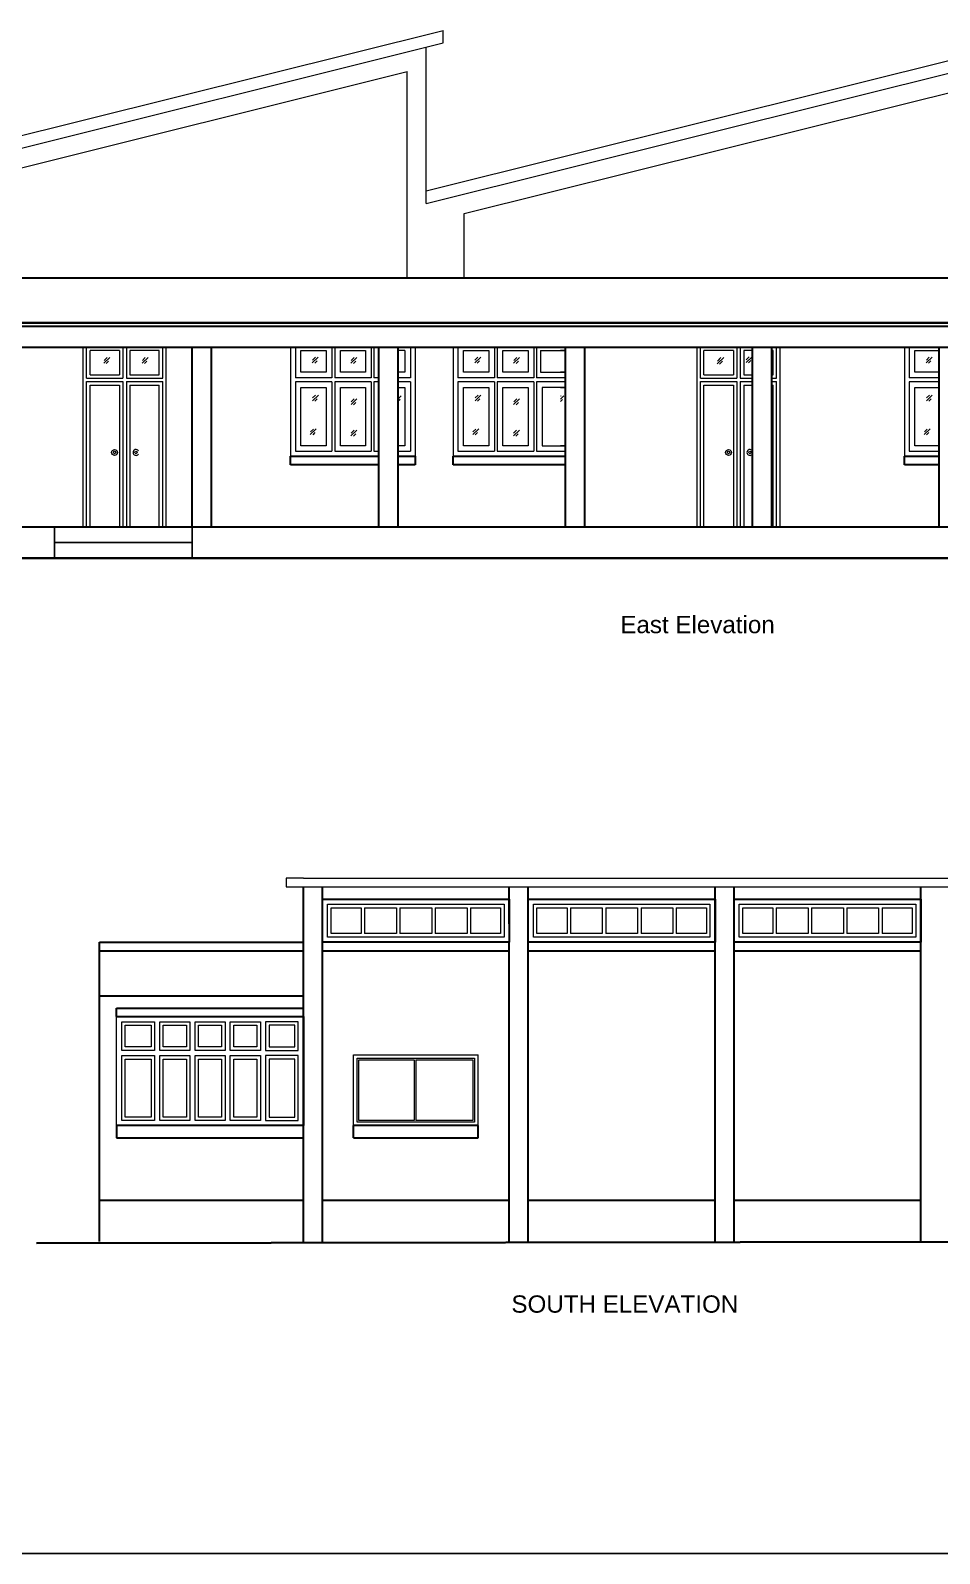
# Model space of a CAD drawing. Header units: inches. Extents: x -6800 to 96653, y -25814 to 17379.
# Drawn here: x 77268 to 77793, y -6920 to -6040 of the extents above; entities that cross this region are included whole.
import ezdxf

# ---------------------------------------------------------------- set-up
doc = ezdxf.new("R2010")
doc.units = ezdxf.units.IN
doc.header["$MEASUREMENT"] = 0
for name, color, linetype, lineweight in [('Column', 101, 'Continuous', 30), ('Door ele', 20, 'Continuous', 15), ('ele back', 51, 'Continuous', 15), ('ele front', 30, 'Continuous', 30), ('furniture', 44, 'Continuous', 15), ('Ground level', 210, 'Continuous', 35), ('text', 31, 'Continuous', 13), ('Win ele', 211, 'Continuous', 15)]:
    doc.layers.add(name, color=color, linetype=linetype, lineweight=lineweight)
doc.styles.get("Standard").update_dxf_attribs({"font": 'arial.ttf'})

msp = doc.modelspace()

# ---------------------------------------------------------------- linework, layer by layer
at = {"lineweight": 25, "transparency": 33554651}
for p, q in [((77104.18, -6182.56), (78221.18, -6182.56)), ((77577.18, -6224.56), (77574.18, -6224.56)), ((77281.63, -6326.56), (77281.63, -6344.56)), ((77372.18, -6326.56), (77361.18, -6326.56)), ((77361.18, -6344.56), (77361.18, -6326.56)), ((77480.18, -6326.56), (77469.18, -6326.56)), ((77588.18, -6326.56), (77577.18, -6326.56)), ((77696.18, -6326.56), (77685.18, -6326.56)), ((77804.18, -6326.56), (77793.18, -6326.56)), ((77361.18, -6335.56), (77281.63, -6335.56)), ((77281.63, -6344.56), (77361.18, -6344.56))]:
    msp.add_line(p, q, dxfattribs=at)
at = {"lineweight": 25, "transparency": 33554636}
for p, q in [((77418.18, -6285.56), (77469.18, -6285.56)), ((77480.18, -6285.56), (77490.18, -6285.56)), ((77512.18, -6285.56), (77563.18, -6285.56)), ((77574.18, -6285.56), (77577.18, -6285.56)), ((77773.18, -6285.56), (77793.18, -6285.56)), ((77773.18, -6285.56), (77793.18, -6285.56)), ((77773.18, -6285.56), (77793.18, -6285.56)), ((77577.18, -6290.56), (77574.18, -6290.56))]:
    msp.add_line(p, q, dxfattribs=at)
at = {"lineweight": 25, "transparency": 33554648}
msp.add_line((77512.18, -6326.56), (77490.18, -6326.56), dxfattribs=at)
at = {"transparency": 33554651}
msp.add_line((79092.93, -6919.95), (76716.93, -6919.95), dxfattribs=at)
at = {"layer": 'Column', "transparency": 33554687}
for p, q in [((77361.18, -6326.56), (77361.18, -6222.56)), ((77372.18, -6222.56), (77372.18, -6326.56)), ((77469.18, -6326.56), (77469.18, -6222.56)), ((77480.18, -6222.56), (77480.18, -6326.56)), ((77577.18, -6326.56), (77577.18, -6222.56)), ((77588.18, -6222.56), (77588.18, -6326.56)), ((77685.18, -6326.56), (77685.18, -6222.56)), ((77696.18, -6222.56), (77696.18, -6326.56)), ((77793.18, -6326.56), (77793.18, -6222.56)), ((77425.57, -6609.62), (77425.57, -6534.62)), ((77436.57, -6556.03), (77436.57, -6534.62)), ((77544.57, -6556.03), (77544.57, -6534.62)), ((77555.57, -6739.62), (77555.57, -6534.62)), ((77663.57, -6733.62), (77663.57, -6534.62)), ((77663.57, -6739.62), (77663.57, -6534.62)), ((77674.57, -6739.62), (77674.57, -6534.62)), ((77782.57, -6739.62), (77782.57, -6534.62)), ((77436.57, -6556.03), (77436.57, -6541.62)), ((77544.57, -6541.62), (77544.57, -6556.03)), ((77555.57, -6556.03), (77555.57, -6541.62)), ((77663.57, -6541.62), (77663.57, -6556.03)), ((77674.57, -6556.03), (77674.57, -6541.62)), ((77782.57, -6541.62), (77782.57, -6556.03)), ((77436.57, -6566.62), (77436.57, -6556.03)), ((77544.57, -6556.03), (77544.57, -6566.62)), ((77663.57, -6556.03), (77663.57, -6566.62)), ((77674.57, -6566.62), (77674.57, -6556.03)), ((77782.57, -6556.03), (77782.57, -6566.62)), ((77436.57, -6739.62), (77436.57, -6566.03)), ((77544.57, -6739.62), (77544.57, -6566.03)), ((77425.57, -6739.62), (77425.57, -6609.62)), ((77425.57, -6609.62), (77425.57, -6672.62))]:
    msp.add_line(p, q, dxfattribs=at)
at = {"layer": 'Door ele', "transparency": 33554651}
for q in [(77298.18, -6222.56), (77298.18, -6224.56)]:
    msp.add_line((77298.18, -6326.56), q, dxfattribs=at)
at = {"layer": 'Door ele', "transparency": 33554564}
for p, q in [((77300.18, -6240.56), (77300.18, -6222.56)), ((77321.18, -6222.56), (77300.18, -6222.56)), ((77321.18, -6222.56), (77321.18, -6240.56)), ((77323.18, -6222.56), (77323.18, -6240.56)), ((77344.18, -6222.56), (77323.18, -6222.56)), ((77344.18, -6240.56), (77344.18, -6222.56)), ((77346.18, -6326.56), (77346.18, -6222.56)), ((77653.18, -6326.56), (77653.18, -6222.56)), ((77655.18, -6240.56), (77655.18, -6222.56)), ((77676.18, -6222.56), (77655.18, -6222.56)), ((77676.18, -6222.56), (77676.18, -6240.56)), ((77678.18, -6222.56), (77678.18, -6240.56)), ((77685.18, -6222.56), (77678.18, -6222.56)), ((77699.18, -6222.56), (77696.18, -6222.56)), ((77699.18, -6240.56), (77699.18, -6222.56)), ((77701.18, -6326.56), (77701.18, -6222.56)), ((77302.18, -6238.56), (77302.18, -6224.56)), ((77319.18, -6224.56), (77302.18, -6224.56)), ((77313.59, -6228.66), (77310.17, -6231.93)), ((77311.99, -6228.69), (77310.28, -6230.33)), ((77312.94, -6230.79), (77311.59, -6232.07)), ((77319.18, -6224.56), (77319.18, -6238.56)), ((77325.18, -6224.56), (77325.18, -6238.56)), ((77342.18, -6224.56), (77325.18, -6224.56)), ((77335.74, -6228.58), (77332.32, -6231.85)), ((77334.13, -6228.61), (77332.42, -6230.25)), ((77335.08, -6230.72), (77333.74, -6232)), ((77342.18, -6238.56), (77342.18, -6224.56)), ((77346.18, -6326.56), (77346.18, -6224.56)), ((77657.18, -6238.56), (77657.18, -6224.56)), ((77674.18, -6224.56), (77657.18, -6224.56)), ((77668.21, -6228.99), (77664.78, -6232.26)), ((77666.6, -6229.02), (77664.89, -6230.65)), ((77668.59, -6228.66), (77665.17, -6231.93)), ((77666.99, -6228.69), (77665.28, -6230.33)), ((77667.55, -6231.12), (77666.21, -6232.4)), ((77667.94, -6230.79), (77666.59, -6232.07)), ((77674.18, -6224.56), (77674.18, -6238.56)), ((77680.18, -6224.56), (77680.18, -6238.56)), ((77685.18, -6224.56), (77680.18, -6224.56)), ((77684.95, -6228.22), (77681.52, -6231.49)), ((77683.34, -6228.25), (77681.63, -6229.88)), ((77684.29, -6230.35), (77682.95, -6231.63)), ((77697.18, -6224.56), (77696.18, -6224.56)), ((77697.18, -6238.56), (77697.18, -6224.56)), ((77300.18, -6240.56), (77321.18, -6240.56)), ((77302.18, -6238.56), (77319.18, -6238.56)), ((77323.18, -6240.56), (77344.18, -6240.56)), ((77325.18, -6238.56), (77342.18, -6238.56)), ((77341.18, -6238.56), (77342.18, -6238.56)), ((77341.18, -6240.56), (77344.18, -6240.56)), ((77655.18, -6240.56), (77676.18, -6240.56)), ((77657.18, -6238.56), (77674.18, -6238.56)), ((77678.18, -6240.56), (77685.18, -6240.56)), ((77680.18, -6238.56), (77685.18, -6238.56)), ((77696.18, -6238.56), (77697.18, -6238.56)), ((77696.18, -6240.56), (77699.18, -6240.56)), ((77300.18, -6326.56), (77300.18, -6242.56)), ((77300.18, -6242.56), (77321.18, -6242.56)), ((77302.18, -6326.56), (77302.18, -6244.56)), ((77302.18, -6244.56), (77319.18, -6244.56)), ((77319.18, -6244.56), (77319.18, -6326.56)), ((77321.18, -6242.56), (77321.18, -6326.56)), ((77323.18, -6242.56), (77323.18, -6326.56)), ((77323.18, -6242.56), (77344.18, -6242.56)), ((77325.18, -6244.56), (77325.18, -6326.56)), ((77325.18, -6244.56), (77342.18, -6244.56)), ((77341.18, -6242.56), (77344.18, -6242.56)), ((77341.18, -6244.56), (77342.18, -6244.56)), ((77342.18, -6326.56), (77342.18, -6244.56)), ((77344.18, -6326.56), (77344.18, -6242.56)), ((77655.18, -6326.56), (77655.18, -6242.56)), ((77655.18, -6242.56), (77676.18, -6242.56)), ((77657.18, -6326.56), (77657.18, -6244.56)), ((77657.18, -6244.56), (77674.18, -6244.56)), ((77674.18, -6244.56), (77674.18, -6326.56)), ((77676.18, -6242.56), (77676.18, -6326.56)), ((77678.18, -6242.56), (77678.18, -6326.56)), ((77678.18, -6242.56), (77685.18, -6242.56)), ((77680.18, -6244.56), (77680.18, -6326.56)), ((77680.18, -6244.56), (77685.18, -6244.56)), ((77696.18, -6242.56), (77699.18, -6242.56)), ((77696.18, -6244.56), (77697.18, -6244.56)), ((77697.18, -6326.56), (77697.18, -6244.56)), ((77699.18, -6326.56), (77699.18, -6242.56))]:
    msp.add_line(p, q, dxfattribs=at)
for centre, radius in [((77316.37, -6283.49), 1.71), ((77316.37, -6283.49), 0.709), ((77328.75, -6283.49), 0.709), ((77671.37, -6283.49), 1.71), ((77671.37, -6283.49), 0.709), ((77683.75, -6283.49), 0.709)]:
    msp.add_circle(centre, radius, dxfattribs=at)
for centre in [(77328.75, -6283.49), (77683.75, -6283.49)]:
    msp.add_arc(centre, 1.71, 33.20462, 326.79538, dxfattribs=at)
at = {"layer": 'ele back', "transparency": 33554623}
for p, q in [((77124.48, -6134.77), (77506.29, -6039.57)), ((77124.48, -6141.98), (77506.29, -6046.79)), ((77496.52, -6132.35), (77868.62, -6039.57)), ((77496.52, -6139.56), (77868.62, -6046.79)), ((77506.29, -6046.79), (77506.29, -6039.57)), ((77496.52, -6139.56), (77496.52, -6049.22)), ((77156.18, -6145.41), (77485.52, -6063.3)), ((77485.52, -6182.56), (77485.52, -6063.3)), ((77518.52, -6145.41), (77847.85, -6063.3)), ((77518.52, -6182.56), (77518.52, -6145.41))]:
    msp.add_line(p, q, dxfattribs=at)
at = {"layer": 'ele back', "transparency": 33554641}
for p, q in [((77425.57, -6529.62), (77415.57, -6529.62)), ((77415.57, -6529.62), (77415.57, -6534.62)), ((77425.57, -6529.62), (77912.57, -6529.62)), ((77415.57, -6534.62), (77425.57, -6534.62)), ((77425.57, -6534.62), (77912.57, -6534.62)), ((77425.57, -6534.62), (77912.57, -6534.62)), ((77436.57, -6534.62), (77544.57, -6534.62)), ((77555.57, -6534.62), (77663.57, -6534.62)), ((77674.57, -6534.62), (77782.57, -6534.62)), ((77436.57, -6541.62), (77544.57, -6541.62)), ((77555.57, -6541.62), (77663.57, -6541.62)), ((77555.57, -6541.62), (77663.57, -6541.62)), ((77674.57, -6541.62), (77782.57, -6541.62)), ((77674.57, -6541.62), (77782.57, -6541.62)), ((77436.57, -6566.62), (77544.57, -6566.62)), ((77436.57, -6566.62), (77544.57, -6566.62)), ((77555.57, -6566.62), (77663.57, -6566.62)), ((77555.57, -6566.62), (77663.57, -6566.62)), ((77555.57, -6566.62), (77663.57, -6566.62)), ((77674.57, -6566.62), (77782.57, -6566.62)), ((77674.57, -6566.62), (77782.57, -6566.62)), ((77674.57, -6566.62), (77782.57, -6566.62)), ((77317.57, -6609.62), (77425.57, -6609.62)), ((77454.57, -6631.62), (77526.57, -6631.62)), ((77317.57, -6672.62), (77425.57, -6672.62)), ((77454.57, -6672.62), (77526.57, -6672.62))]:
    msp.add_line(p, q, dxfattribs=at)
at = {"layer": 'ele front', "transparency": 33554687}
for p, q in [((77104.18, -6182.56), (78221.18, -6182.56)), ((78221.18, -6208.56), (77104.18, -6208.56)), ((77104.18, -6208.56), (78221.18, -6208.56)), ((77104.18, -6210.56), (78221.18, -6210.56)), ((77104.18, -6222.56), (78221.18, -6222.56)), ((77418.18, -6290.56), (77418.18, -6285.56)), ((77418.18, -6285.56), (77469.18, -6285.56)), ((77480.18, -6285.56), (77490.18, -6285.56)), ((77490.18, -6285.56), (77490.18, -6290.56)), ((77512.18, -6285.56), (77577.18, -6285.56)), ((77512.18, -6290.56), (77512.18, -6285.56)), ((77512.18, -6285.56), (77563.18, -6285.56)), ((77773.18, -6290.56), (77773.18, -6285.56)), ((77773.18, -6285.56), (77793.18, -6285.56)), ((77469.18, -6290.56), (77418.18, -6290.56)), ((77490.18, -6290.56), (77480.18, -6290.56)), ((77577.18, -6290.56), (77512.18, -6290.56)), ((77793.18, -6290.56), (77773.18, -6290.56)), ((77145.18, -6326.56), (78199.18, -6326.56)), ((77436.57, -6541.62), (77544.57, -6541.62)), ((77555.57, -6541.62), (77663.57, -6541.62)), ((77674.57, -6541.62), (77782.57, -6541.62)), ((77307.57, -6739.62), (77307.57, -6566.62)), ((77307.57, -6566.62), (77425.57, -6566.62)), ((77544.57, -6566.62), (77436.57, -6566.62)), ((77663.57, -6566.62), (77555.57, -6566.62)), ((77782.57, -6566.62), (77674.57, -6566.62)), ((77307.57, -6571.62), (77425.57, -6571.62)), ((77436.57, -6571.63), (77544.57, -6571.63)), ((77555.57, -6571.62), (77663.57, -6571.62)), ((77674.57, -6571.62), (77782.57, -6571.62)), ((77307.57, -6597.62), (77425.57, -6597.62)), ((77317.57, -6609.62), (77317.57, -6604.62)), ((77317.57, -6604.62), (77425.57, -6604.62)), ((77317.57, -6609.62), (77425.57, -6609.62)), ((77425.57, -6672.62), (77317.57, -6672.62)), ((77317.57, -6672.62), (77317.57, -6679.62)), ((77454.57, -6679.62), (77454.57, -6672.62)), ((77526.57, -6672.62), (77454.57, -6672.62)), ((77526.57, -6679.62), (77526.57, -6672.62)), ((77317.57, -6679.62), (77425.57, -6679.62)), ((77454.57, -6679.62), (77526.57, -6679.62)), ((77307.57, -6715.62), (77425.57, -6715.62)), ((77436.57, -6715.62), (77544.57, -6715.62)), ((77555.57, -6715.62), (77663.57, -6715.62)), ((77674.57, -6715.62), (77782.57, -6715.62))]:
    msp.add_line(p, q, dxfattribs=at)
at = {"layer": 'furniture', "transparency": 33554687}
for p, q in [((77420.9, -6222.56), (77442, -6222.56)), ((77443.65, -6222.56), (77464.75, -6222.56)), ((77466.36, -6222.56), (77469.18, -6222.56)), ((77480.18, -6222.56), (77487.46, -6222.56)), ((77514.9, -6222.56), (77536, -6222.56)), ((77537.65, -6222.56), (77558.75, -6222.56)), ((77560.36, -6222.56), (77563.18, -6222.56)), ((77560.36, -6222.56), (77563.18, -6222.56)), ((77574.18, -6222.56), (77581.46, -6222.56)), ((77775.9, -6222.56), (77797, -6222.56)), ((77512.18, -6224.56), (77512.18, -6285.56)), ((77486.38, -6240.43), (77480.18, -6240.43)), ((77577.18, -6237.16), (77574.18, -6237.16)), ((77577.18, -6240.43), (77574.18, -6240.43)), ((77577.18, -6240.43), (77574.18, -6240.43)), ((77486.38, -6242.6), (77480.18, -6242.6)), ((77577.18, -6242.6), (77574.18, -6242.6)), ((77577.18, -6242.6), (77574.18, -6242.6)), ((77574.18, -6245.86), (77577.18, -6245.86)), ((77480.18, -6282.84), (77486.38, -6282.84)), ((77577.18, -6279.58), (77574.18, -6279.58)), ((77574.18, -6282.84), (77577.18, -6282.84)), ((77574.18, -6285.56), (77577.18, -6285.56)), ((77773.18, -6285.56), (77793.18, -6285.56)), ((77436.57, -6541.62), (77544.57, -6541.62)), ((77555.57, -6541.62), (77663.57, -6541.62)), ((77674.57, -6541.62), (77782.57, -6541.62)), ((77555.57, -6566.62), (77555.57, -6556.03)), ((77339.47, -6669.62), (77320.57, -6669.62)), ((77359.87, -6669.62), (77342.47, -6669.62)), ((77380.27, -6669.62), (77362.87, -6669.62)), ((77400.67, -6669.62), (77383.27, -6669.62)), ((77403.67, -6669.62), (77422.57, -6669.62))]:
    msp.add_line(p, q, dxfattribs=at)
at = {"layer": 'Ground level', "transparency": 33554651}
msp.add_line((78261.76, -6344.56), (77039.48, -6344.56), dxfattribs=at)
at = {"layer": 'Ground level', "transparency": 33554641}
msp.add_line((77271.27, -6740.51), (77972.57, -6739.62), dxfattribs=at)
at = {"layer": 'Win ele', "transparency": 33554651}
for p, q in [((77418.18, -6222.56), (77418.18, -6285.56)), ((77420.9, -6222.56), (77420.9, -6240.43)), ((77442, -6222.56), (77442, -6240.43)), ((77443.65, -6222.56), (77443.65, -6240.43)), ((77464.75, -6222.56), (77464.75, -6240.43)), ((77466.36, -6222.56), (77466.36, -6240.43)), ((77487.46, -6222.56), (77487.46, -6224.56)), ((77490.18, -6222.56), (77490.18, -6285.56)), ((77512.18, -6222.56), (77512.18, -6285.56)), ((77514.9, -6222.56), (77514.9, -6240.43)), ((77536, -6222.56), (77536, -6240.43)), ((77537.65, -6222.56), (77537.65, -6240.43)), ((77558.75, -6222.56), (77558.75, -6240.43)), ((77560.36, -6222.56), (77560.36, -6240.43)), ((77560.36, -6222.56), (77560.36, -6240.43)), ((77773.18, -6222.56), (77773.18, -6285.56)), ((77775.9, -6222.56), (77775.9, -6240.43)), ((77424.16, -6237.16), (77424.16, -6224.56)), ((77424.16, -6224.56), (77438.74, -6224.56)), ((77434.07, -6228.41), (77430.65, -6231.68)), ((77432.47, -6228.44), (77430.76, -6230.08)), ((77433.42, -6230.54), (77432.07, -6231.83)), ((77438.74, -6224.56), (77438.74, -6237.16)), ((77443.65, -6224.56), (77443.65, -6240.43)), ((77446.91, -6237.16), (77446.91, -6224.56)), ((77446.91, -6224.56), (77461.49, -6224.56)), ((77456.48, -6228.62), (77453.06, -6231.89)), ((77454.88, -6228.65), (77453.17, -6230.29)), ((77455.83, -6230.75), (77454.49, -6232.04)), ((77461.49, -6224.56), (77461.49, -6237.16)), ((77466.36, -6224.56), (77466.36, -6240.43)), ((77484.2, -6224.56), (77480.18, -6224.56)), ((77484.2, -6224.56), (77484.2, -6237.16)), ((77487.46, -6224.56), (77487.46, -6240.43)), ((77518.16, -6237.16), (77518.16, -6224.56)), ((77518.16, -6224.56), (77532.74, -6224.56)), ((77528.07, -6228.41), (77524.65, -6231.68)), ((77526.47, -6228.44), (77524.76, -6230.08)), ((77527.42, -6230.54), (77526.07, -6231.83)), ((77532.74, -6224.56), (77532.74, -6237.16)), ((77537.65, -6224.56), (77537.65, -6240.43)), ((77540.91, -6237.16), (77540.91, -6224.56)), ((77540.91, -6224.56), (77555.49, -6224.56)), ((77550.48, -6228.62), (77547.06, -6231.89)), ((77548.88, -6228.65), (77547.17, -6230.29)), ((77549.83, -6230.75), (77548.49, -6232.04)), ((77555.49, -6224.56), (77555.49, -6237.16)), ((77560.36, -6224.56), (77560.36, -6240.43)), ((77560.36, -6224.56), (77560.36, -6240.43)), ((77562.61, -6224.56), (77562.61, -6237.16)), ((77562.61, -6224.56), (77577.18, -6224.56)), ((77773.18, -6224.56), (77773.18, -6285.56)), ((77773.18, -6224.56), (77773.18, -6285.56)), ((77779.16, -6237.16), (77779.16, -6224.56)), ((77779.16, -6224.56), (77793.18, -6224.56)), ((77789.07, -6228.41), (77785.65, -6231.68)), ((77787.47, -6228.44), (77785.76, -6230.08)), ((77788.42, -6230.54), (77787.07, -6231.83)), ((77442, -6240.43), (77420.9, -6240.43)), ((77438.74, -6237.16), (77424.16, -6237.16)), ((77463.66, -6240.43), (77443.65, -6240.43)), ((77464.75, -6240.43), (77443.65, -6240.43)), ((77461.49, -6237.16), (77446.91, -6237.16)), ((77469.18, -6240.43), (77466.36, -6240.43)), ((77469.18, -6240.43), (77466.36, -6240.43)), ((77484.2, -6237.16), (77480.18, -6237.16)), ((77487.46, -6240.43), (77480.18, -6240.43)), ((77536, -6240.43), (77514.9, -6240.43)), ((77532.74, -6237.16), (77518.16, -6237.16)), ((77557.66, -6240.43), (77537.65, -6240.43)), ((77558.75, -6240.43), (77537.65, -6240.43)), ((77555.49, -6237.16), (77540.91, -6237.16)), ((77563.18, -6240.43), (77560.36, -6240.43)), ((77563.18, -6240.43), (77560.36, -6240.43)), ((77574.18, -6240.43), (77560.36, -6240.43)), ((77577.18, -6240.43), (77560.36, -6240.43)), ((77562.61, -6237.16), (77577.18, -6237.16)), ((77793.18, -6240.43), (77775.9, -6240.43)), ((77793.18, -6237.16), (77779.16, -6237.16)), ((77442, -6242.6), (77420.9, -6242.6)), ((77420.9, -6242.6), (77420.9, -6282.84)), ((77424.16, -6245.86), (77438.74, -6245.86)), ((77424.16, -6279.58), (77424.16, -6245.86)), ((77434.2, -6250.34), (77430.78, -6253.61)), ((77432.6, -6250.37), (77430.89, -6252.01)), ((77438.74, -6245.86), (77438.74, -6279.58)), ((77442, -6242.6), (77442, -6282.84)), ((77463.66, -6242.6), (77443.65, -6242.6)), ((77443.65, -6242.6), (77443.65, -6282.84)), ((77464.75, -6242.6), (77443.65, -6242.6)), ((77443.65, -6242.6), (77443.65, -6282.84)), ((77446.91, -6245.86), (77461.49, -6245.86)), ((77446.91, -6279.58), (77446.91, -6245.86)), ((77461.49, -6245.86), (77461.49, -6279.58)), ((77464.75, -6242.6), (77464.75, -6282.84)), ((77469.18, -6242.6), (77466.36, -6242.6)), ((77466.36, -6242.6), (77466.36, -6282.84)), ((77469.18, -6242.6), (77466.36, -6242.6)), ((77466.36, -6242.6), (77466.36, -6282.84)), ((77487.46, -6242.6), (77480.18, -6242.6)), ((77480.18, -6245.86), (77484.2, -6245.86)), ((77484.2, -6245.86), (77484.2, -6279.58)), ((77487.46, -6242.6), (77487.46, -6282.84)), ((77536, -6242.6), (77514.9, -6242.6)), ((77514.9, -6242.6), (77514.9, -6282.84)), ((77518.16, -6245.86), (77532.74, -6245.86)), ((77518.16, -6279.58), (77518.16, -6245.86)), ((77528.2, -6250.34), (77524.78, -6253.61)), ((77526.6, -6250.37), (77524.89, -6252.01)), ((77532.74, -6245.86), (77532.74, -6279.58)), ((77536, -6242.6), (77536, -6282.84)), ((77557.66, -6242.6), (77537.65, -6242.6)), ((77537.65, -6242.6), (77537.65, -6282.84)), ((77558.75, -6242.6), (77537.65, -6242.6)), ((77537.65, -6242.6), (77537.65, -6282.84)), ((77540.91, -6245.86), (77555.49, -6245.86)), ((77540.91, -6279.58), (77540.91, -6245.86)), ((77555.49, -6245.86), (77555.49, -6279.58)), ((77558.75, -6242.6), (77558.75, -6282.84)), ((77563.18, -6242.6), (77560.36, -6242.6)), ((77560.36, -6242.6), (77560.36, -6282.84)), ((77563.18, -6242.6), (77560.36, -6242.6)), ((77560.36, -6242.6), (77560.36, -6282.84)), ((77574.18, -6242.6), (77560.36, -6242.6)), ((77560.36, -6242.6), (77560.36, -6282.84)), ((77577.18, -6242.6), (77560.36, -6242.6)), ((77560.36, -6242.6), (77560.36, -6282.84)), ((77577.18, -6245.86), (77563.63, -6245.86)), ((77563.63, -6245.86), (77563.63, -6279.58)), ((77793.18, -6242.6), (77775.9, -6242.6)), ((77775.9, -6242.6), (77775.9, -6282.84)), ((77779.16, -6279.58), (77779.16, -6245.86)), ((77779.16, -6245.86), (77793.18, -6245.86)), ((77789.2, -6250.34), (77785.78, -6253.61)), ((77787.6, -6250.37), (77785.89, -6252.01)), ((77433.55, -6252.48), (77432.2, -6253.76)), ((77456.51, -6252.53), (77453.09, -6255.8)), ((77454.9, -6252.56), (77453.19, -6254.19)), ((77455.85, -6254.66), (77454.51, -6255.94)), ((77482.07, -6250.81), (77480.18, -6252.62)), ((77480.47, -6250.84), (77480.18, -6251.11)), ((77481.42, -6252.94), (77480.18, -6254.12)), ((77527.55, -6252.48), (77526.2, -6253.76)), ((77550.51, -6252.53), (77547.09, -6255.8)), ((77548.9, -6252.56), (77547.19, -6254.19)), ((77549.85, -6254.66), (77548.51, -6255.94)), ((77576.07, -6250.81), (77574.18, -6252.62)), ((77574.47, -6250.84), (77574.18, -6251.11)), ((77575.42, -6252.94), (77574.18, -6254.12)), ((77788.55, -6252.48), (77787.2, -6253.76)), ((77432.91, -6269.92), (77429.49, -6273.19)), ((77431.3, -6269.95), (77429.59, -6271.59)), ((77432.25, -6272.05), (77430.91, -6273.34)), ((77456.43, -6270.65), (77453.01, -6273.92)), ((77454.82, -6270.68), (77453.11, -6272.32)), ((77455.77, -6272.78), (77454.43, -6274.07)), ((77526.91, -6269.92), (77523.49, -6273.19)), ((77525.3, -6269.95), (77523.59, -6271.59)), ((77526.25, -6272.05), (77524.91, -6273.34)), ((77550.43, -6270.65), (77547.01, -6273.92)), ((77548.82, -6270.68), (77547.11, -6272.32)), ((77549.77, -6272.78), (77548.43, -6274.07)), ((77787.91, -6269.92), (77784.49, -6273.19)), ((77786.3, -6269.95), (77784.59, -6271.59)), ((77787.25, -6272.05), (77785.91, -6273.34)), ((77420.9, -6282.84), (77442, -6282.84)), ((77438.74, -6279.58), (77424.16, -6279.58)), ((77443.65, -6282.84), (77463.66, -6282.84)), ((77443.65, -6282.84), (77464.75, -6282.84)), ((77461.49, -6279.58), (77446.91, -6279.58)), ((77466.36, -6282.84), (77469.18, -6282.84)), ((77466.36, -6282.84), (77469.18, -6282.84)), ((77484.2, -6279.58), (77480.18, -6279.58)), ((77480.18, -6282.84), (77487.46, -6282.84)), ((77514.9, -6282.84), (77536, -6282.84)), ((77532.74, -6279.58), (77518.16, -6279.58)), ((77537.65, -6282.84), (77557.66, -6282.84)), ((77537.65, -6282.84), (77558.75, -6282.84)), ((77555.49, -6279.58), (77540.91, -6279.58)), ((77560.36, -6282.84), (77563.18, -6282.84)), ((77560.36, -6282.84), (77563.18, -6282.84)), ((77560.36, -6282.84), (77563.18, -6282.84)), ((77560.36, -6282.84), (77563.18, -6282.84)), ((77560.36, -6282.84), (77577.18, -6282.84)), ((77563.63, -6279.58), (77577.18, -6279.58)), ((77775.9, -6282.84), (77793.18, -6282.84)), ((77793.18, -6279.58), (77779.16, -6279.58)), ((77439.57, -6544.62), (77541.57, -6544.62)), ((77439.57, -6556.03), (77439.57, -6544.62)), ((77441.57, -6556.03), (77441.57, -6546.62)), ((77441.57, -6546.62), (77458.97, -6546.62)), ((77458.97, -6546.62), (77458.97, -6556.03)), ((77460.97, -6546.62), (77479.37, -6546.62)), ((77460.97, -6546.62), (77460.97, -6556.03)), ((77479.37, -6546.62), (77479.37, -6556.03)), ((77481.37, -6546.62), (77499.77, -6546.62)), ((77481.37, -6546.62), (77481.37, -6556.03)), ((77499.77, -6546.62), (77499.77, -6556.03)), ((77501.77, -6546.62), (77520.17, -6546.62)), ((77501.77, -6546.62), (77501.77, -6556.03)), ((77520.17, -6546.62), (77520.17, -6556.03)), ((77522.17, -6546.62), (77539.57, -6546.62)), ((77522.17, -6546.62), (77522.17, -6556.03)), ((77539.57, -6546.62), (77539.57, -6556.03)), ((77541.57, -6544.62), (77541.57, -6556.03)), ((77558.57, -6544.62), (77660.57, -6544.62)), ((77558.57, -6556.03), (77558.57, -6544.62)), ((77560.57, -6556.03), (77560.57, -6546.62)), ((77560.57, -6546.62), (77577.97, -6546.62)), ((77577.97, -6546.62), (77577.97, -6556.03)), ((77579.97, -6546.62), (77598.37, -6546.62)), ((77579.97, -6546.62), (77579.97, -6556.03)), ((77598.37, -6546.62), (77598.37, -6556.03)), ((77600.37, -6546.62), (77618.77, -6546.62)), ((77600.37, -6546.62), (77600.37, -6556.03)), ((77618.77, -6546.62), (77618.77, -6556.03)), ((77620.77, -6546.62), (77639.17, -6546.62)), ((77620.77, -6546.62), (77620.77, -6556.03)), ((77639.17, -6546.62), (77639.17, -6556.03)), ((77641.17, -6546.62), (77658.57, -6546.62)), ((77641.17, -6546.62), (77641.17, -6556.03)), ((77658.57, -6546.62), (77658.57, -6556.03)), ((77660.57, -6544.62), (77660.57, -6556.03)), ((77677.57, -6544.62), (77779.57, -6544.62)), ((77677.57, -6556.03), (77677.57, -6544.62)), ((77679.57, -6556.03), (77679.57, -6546.62)), ((77679.57, -6546.62), (77696.97, -6546.62)), ((77696.97, -6546.62), (77696.97, -6556.03)), ((77698.97, -6546.62), (77717.37, -6546.62)), ((77698.97, -6546.62), (77698.97, -6556.03)), ((77717.37, -6546.62), (77717.37, -6556.03)), ((77719.37, -6546.62), (77737.77, -6546.62)), ((77719.37, -6546.62), (77719.37, -6556.03)), ((77737.77, -6546.62), (77737.77, -6556.03)), ((77739.77, -6546.62), (77758.17, -6546.62)), ((77739.77, -6546.62), (77739.77, -6556.03)), ((77758.17, -6546.62), (77758.17, -6556.03)), ((77760.17, -6546.62), (77777.57, -6546.62)), ((77760.17, -6546.62), (77760.17, -6556.03)), ((77777.57, -6546.62), (77777.57, -6556.03)), ((77779.57, -6544.62), (77779.57, -6556.03)), ((77439.57, -6563.62), (77439.57, -6556.03)), ((77441.57, -6561.62), (77441.57, -6556.03)), ((77458.97, -6556.03), (77458.97, -6561.62)), ((77460.97, -6556.03), (77460.97, -6561.62)), ((77479.37, -6556.03), (77479.37, -6561.62)), ((77481.37, -6556.03), (77481.37, -6561.62)), ((77499.77, -6556.03), (77499.77, -6561.62)), ((77501.77, -6556.03), (77501.77, -6561.62)), ((77520.17, -6556.03), (77520.17, -6561.62)), ((77522.17, -6556.03), (77522.17, -6561.62)), ((77539.57, -6556.03), (77539.57, -6561.62)), ((77541.57, -6556.03), (77541.57, -6563.62)), ((77558.57, -6563.62), (77558.57, -6556.03)), ((77560.57, -6561.62), (77560.57, -6556.03)), ((77577.97, -6556.03), (77577.97, -6561.62)), ((77579.97, -6556.03), (77579.97, -6561.62)), ((77598.37, -6556.03), (77598.37, -6561.62)), ((77600.37, -6556.03), (77600.37, -6561.62)), ((77618.77, -6556.03), (77618.77, -6561.62)), ((77620.77, -6556.03), (77620.77, -6561.62)), ((77639.17, -6556.03), (77639.17, -6561.62)), ((77641.17, -6556.03), (77641.17, -6561.62)), ((77658.57, -6556.03), (77658.57, -6561.62)), ((77660.57, -6556.03), (77660.57, -6563.62)), ((77677.57, -6563.62), (77677.57, -6556.03)), ((77679.57, -6561.62), (77679.57, -6556.03)), ((77696.97, -6556.03), (77696.97, -6561.62)), ((77698.97, -6556.03), (77698.97, -6561.62)), ((77717.37, -6556.03), (77717.37, -6561.62)), ((77719.37, -6556.03), (77719.37, -6561.62)), ((77737.77, -6556.03), (77737.77, -6561.62)), ((77739.77, -6556.03), (77739.77, -6561.62)), ((77758.17, -6556.03), (77758.17, -6561.62)), ((77760.17, -6556.03), (77760.17, -6561.62)), ((77777.57, -6556.03), (77777.57, -6561.62)), ((77779.57, -6556.03), (77779.57, -6563.62)), ((77541.57, -6563.62), (77439.57, -6563.62)), ((77458.97, -6561.62), (77441.57, -6561.62)), ((77479.37, -6561.62), (77460.97, -6561.62)), ((77499.77, -6561.62), (77481.37, -6561.62)), ((77520.17, -6561.62), (77501.77, -6561.62)), ((77539.57, -6561.62), (77522.17, -6561.62)), ((77660.57, -6563.62), (77558.57, -6563.62)), ((77577.97, -6561.62), (77560.57, -6561.62)), ((77598.37, -6561.62), (77579.97, -6561.62)), ((77618.77, -6561.62), (77600.37, -6561.62)), ((77639.17, -6561.62), (77620.77, -6561.62)), ((77658.57, -6561.62), (77641.17, -6561.62)), ((77779.57, -6563.62), (77677.57, -6563.62)), ((77696.97, -6561.62), (77679.57, -6561.62)), ((77717.37, -6561.62), (77698.97, -6561.62)), ((77737.77, -6561.62), (77719.37, -6561.62)), ((77758.17, -6561.62), (77739.77, -6561.62)), ((77777.57, -6561.62), (77760.17, -6561.62)), ((77317.57, -6672.62), (77317.57, -6609.62)), ((77320.57, -6629.12), (77320.57, -6612.62)), ((77320.57, -6612.62), (77339.47, -6612.62)), ((77322.57, -6627.12), (77322.57, -6614.62)), ((77322.57, -6614.62), (77337.47, -6614.62)), ((77337.47, -6614.62), (77337.47, -6627.12)), ((77339.47, -6612.62), (77339.47, -6629.12)), ((77342.47, -6629.12), (77342.47, -6612.62)), ((77342.47, -6612.62), (77359.87, -6612.62)), ((77344.47, -6627.12), (77344.47, -6614.62)), ((77344.47, -6614.62), (77357.87, -6614.62)), ((77357.87, -6614.62), (77357.87, -6627.12)), ((77359.87, -6612.62), (77359.87, -6629.12)), ((77362.87, -6629.12), (77362.87, -6612.62)), ((77362.87, -6612.62), (77380.27, -6612.62)), ((77364.87, -6627.12), (77364.87, -6614.62)), ((77364.87, -6614.62), (77378.27, -6614.62)), ((77378.27, -6614.62), (77378.27, -6627.12)), ((77380.27, -6612.62), (77380.27, -6629.12)), ((77383.27, -6629.12), (77383.27, -6612.62)), ((77383.27, -6612.62), (77400.67, -6612.62)), ((77385.27, -6627.12), (77385.27, -6614.62)), ((77385.27, -6614.62), (77398.67, -6614.62)), ((77398.67, -6614.62), (77398.67, -6627.12)), ((77400.67, -6612.62), (77400.67, -6629.12)), ((77403.67, -6612.62), (77403.67, -6629.12)), ((77422.57, -6612.62), (77403.67, -6612.62)), ((77405.67, -6614.62), (77405.67, -6627.12)), ((77420.57, -6614.62), (77405.67, -6614.62)), ((77420.57, -6627.12), (77420.57, -6614.62)), ((77422.57, -6629.12), (77422.57, -6612.62)), ((77339.47, -6629.12), (77320.57, -6629.12)), ((77337.47, -6627.12), (77322.57, -6627.12)), ((77359.87, -6629.12), (77342.47, -6629.12)), ((77357.87, -6627.12), (77344.47, -6627.12)), ((77380.27, -6629.12), (77362.87, -6629.12)), ((77378.27, -6627.12), (77364.87, -6627.12)), ((77400.67, -6629.12), (77383.27, -6629.12)), ((77398.67, -6627.12), (77385.27, -6627.12)), ((77403.67, -6629.12), (77422.57, -6629.12)), ((77405.67, -6627.12), (77420.57, -6627.12)), ((77320.57, -6669.62), (77320.57, -6632.12)), ((77320.57, -6632.12), (77339.47, -6632.12)), ((77322.57, -6667.62), (77322.57, -6634.12)), ((77322.57, -6634.12), (77337.47, -6634.12)), ((77337.47, -6634.12), (77337.47, -6667.62)), ((77339.47, -6632.12), (77339.47, -6669.62)), ((77342.47, -6669.62), (77342.47, -6632.12)), ((77342.47, -6632.12), (77359.87, -6632.12)), ((77344.47, -6667.62), (77344.47, -6634.12)), ((77344.47, -6634.12), (77357.87, -6634.12)), ((77357.87, -6634.12), (77357.87, -6667.62)), ((77359.87, -6632.12), (77359.87, -6669.62)), ((77362.87, -6669.62), (77362.87, -6632.12)), ((77362.87, -6632.12), (77380.27, -6632.12)), ((77364.87, -6667.62), (77364.87, -6634.12)), ((77364.87, -6634.12), (77378.27, -6634.12)), ((77378.27, -6634.12), (77378.27, -6667.62)), ((77380.27, -6632.12), (77380.27, -6669.62)), ((77383.27, -6669.62), (77383.27, -6632.12)), ((77383.27, -6632.12), (77400.67, -6632.12)), ((77385.27, -6667.62), (77385.27, -6634.12)), ((77385.27, -6634.12), (77398.67, -6634.12)), ((77398.67, -6634.12), (77398.67, -6667.62)), ((77400.67, -6632.12), (77400.67, -6669.62)), ((77403.67, -6632.12), (77403.67, -6669.62)), ((77422.57, -6632.12), (77403.67, -6632.12)), ((77405.67, -6634.12), (77405.67, -6667.62)), ((77420.57, -6634.12), (77405.67, -6634.12)), ((77420.57, -6667.62), (77420.57, -6634.12)), ((77422.57, -6669.62), (77422.57, -6632.12)), ((77454.57, -6631.62), (77526.57, -6631.62)), ((77454.57, -6672.62), (77454.57, -6631.62)), ((77456.57, -6633.62), (77524.57, -6633.62)), ((77456.57, -6670.62), (77456.57, -6633.62)), ((77457.57, -6634.62), (77489.57, -6634.62)), ((77457.57, -6669.62), (77457.57, -6634.62)), ((77489.57, -6634.62), (77489.57, -6669.62)), ((77490.57, -6634.62), (77523.57, -6634.62)), ((77490.57, -6634.62), (77490.57, -6669.62)), ((77523.57, -6634.62), (77523.57, -6669.62)), ((77524.57, -6633.62), (77524.57, -6670.62)), ((77526.57, -6672.62), (77526.57, -6631.62)), ((77337.47, -6667.62), (77322.57, -6667.62)), ((77357.87, -6667.62), (77344.47, -6667.62)), ((77378.27, -6667.62), (77364.87, -6667.62)), ((77398.67, -6667.62), (77385.27, -6667.62)), ((77405.67, -6667.62), (77420.57, -6667.62)), ((77524.57, -6670.62), (77456.57, -6670.62)), ((77489.57, -6669.62), (77457.57, -6669.62)), ((77523.57, -6669.62), (77490.57, -6669.62))]:
    msp.add_line(p, q, dxfattribs=at)

# ---------------------------------------------------------------- texts
at = {"layer": 'text', "transparency": 33554687}
for s, p in [('East Elevation', (77608.8, -6387.97)), ('SOUTH ELEVATION', (77545.83, -6780.73))]:
    msp.add_text(s, height=10, dxfattribs=at).set_placement(p)

doc.saveas('drawing.dxf')
